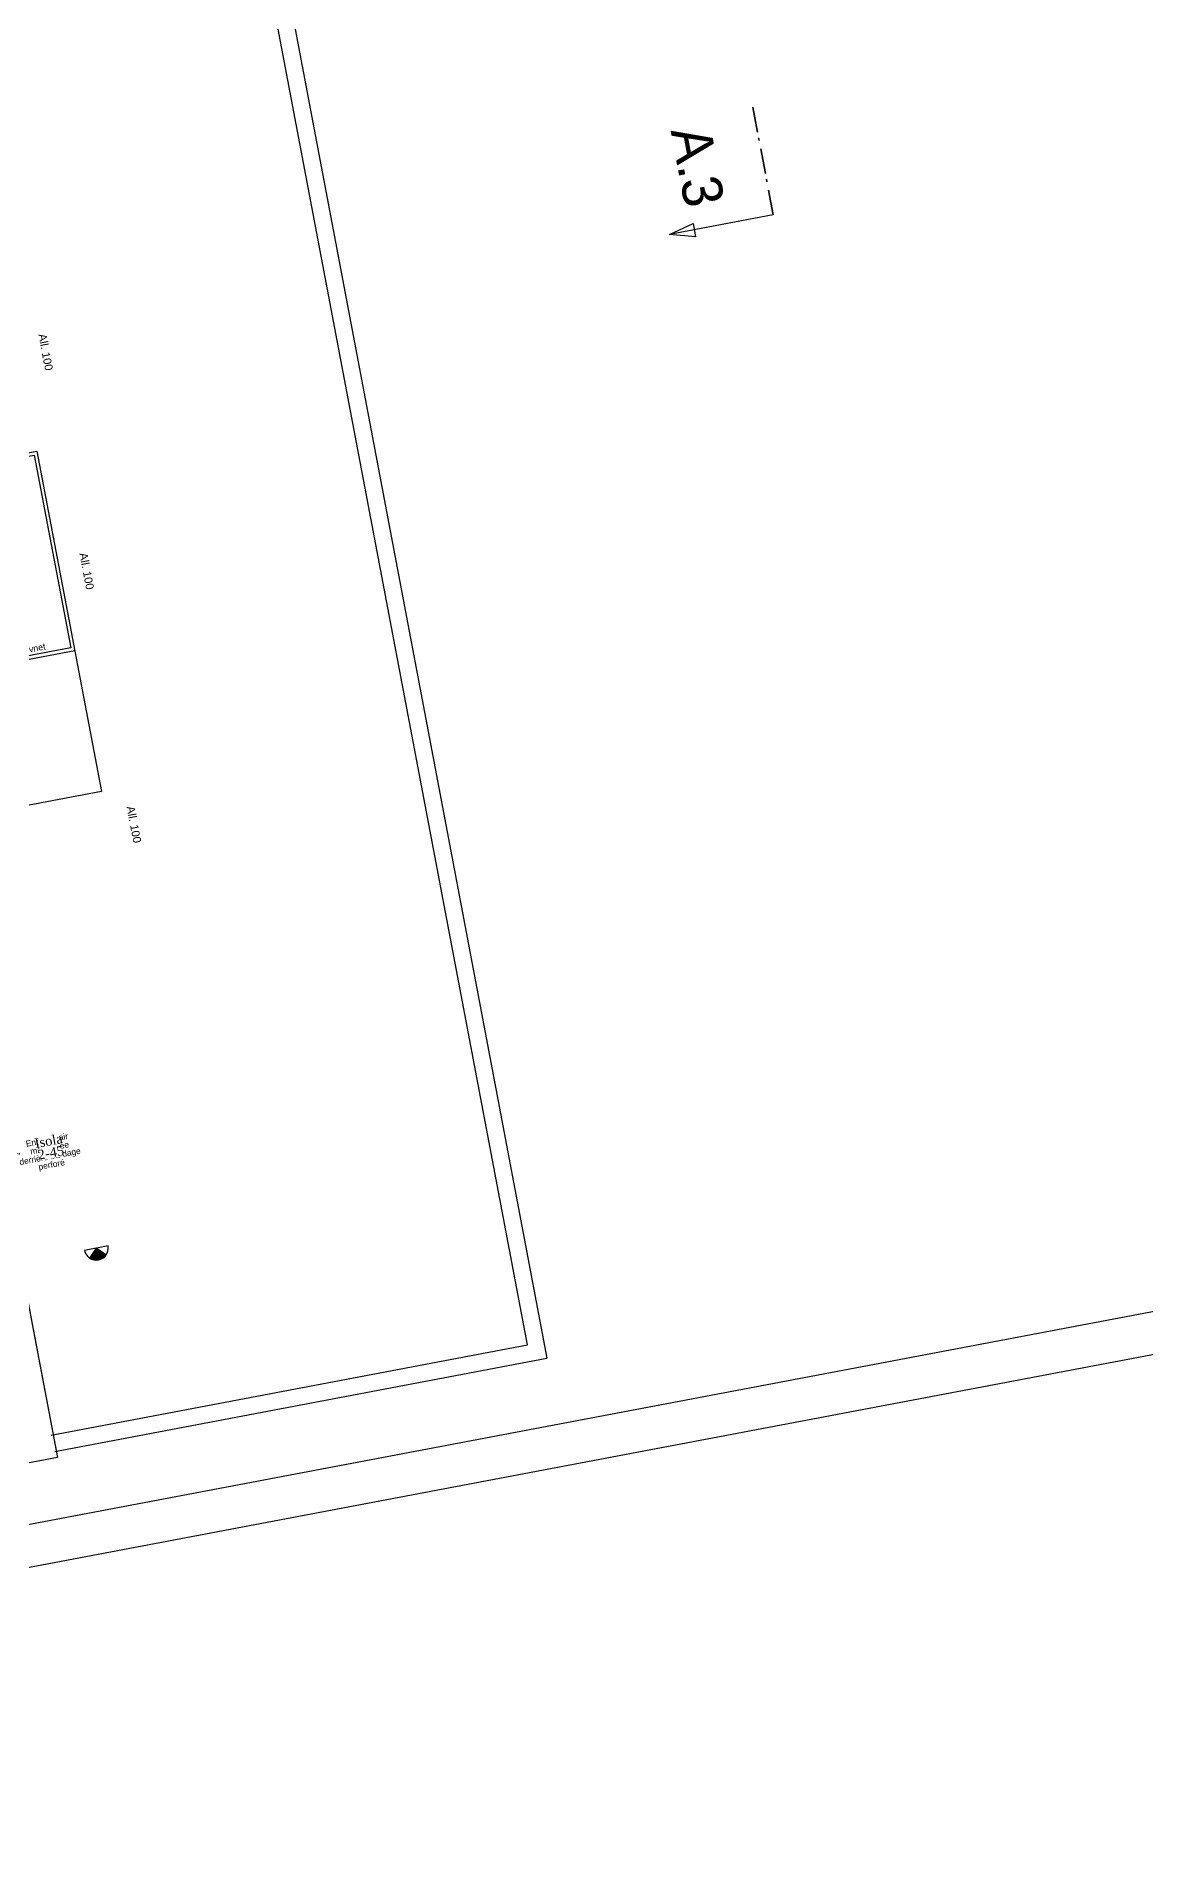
# Model space of a CAD drawing. Header units: centimetres. Extents: x 187368 to 251255, y -383447 to -322514.
# Drawn here: x 215215 to 229152, y -382980 to -360285 of the extents above; entities that cross this region are included whole.
import ezdxf

# ---------------------------------------------------------------- set-up
doc = ezdxf.new("R2010")
doc.units = ezdxf.units.CM
for name, pattern in [('prelem_vmc', [0.222222, 0.111111, -0.111111]), ('prlm_eu-4', [1.574803, 0.984252, -0.19685, 0.19685, -0.19685]), ('Style de ligne -6', [1.04164, 0.625, -0.20828, 0.06943, -0.13893])]:
    doc.linetypes.add(name, pattern=pattern)
doc.layers.get('0').update_dxf_attribs({"color": 252})
for name, color, linetype in [('3-BAT C-Niveau 2', 252, 'Continuous'), ('prlm-EAU-EPEXT', 145, 'Continuous'), ('prlm-VMC', 93, 'Continuous')]:
    doc.layers.add(name, color=color, linetype=linetype)
doc.layers.add('prlm-ELEC-CFO', color=1, linetype='Continuous', lineweight=25)
doc.layers.add('prlm-ZEROPLOT', color=254, linetype='Continuous', plot=False)
doc.styles.add('Futura Std Book', font='')
doc.styles.add('Geneva', font='arial.ttf')
doc.styles.add('Helvetica', font='arial.ttf')
doc.styles.add('prlm-vmc', font='pala.ttf', dxfattribs={"height": 14})
doc.styles.get('Futura Std Book').set_extended_font_data('Futura Std Book')

# ---------------------------------------------------------------- blocks, each defined once
blk = doc.blocks.new('Groupe-8-1')
at = {"linetype": 'Continuous'}
for p, q in [((15445.3, -49218.1), (14986.6, -46795.6)), ((15124.7, -47412), (15469.9, -49234.8)), ((14847.2, -49331.4), (15445.3, -49218.1)), ((14851.8, -49351.9), (15469.9, -49234.8))]:
    blk.add_line(p, q, dxfattribs=at)
blk = doc.blocks.new('Groupe-226-1')
at = {"linetype": 'Style de ligne -6', "lineweight": 35, "ltscale": 50.8}
blk.add_line((15754.1, -47798.7), (15726.6, -47653.3), dxfattribs=at)
at = {"linetype": 'Continuous'}
blk.add_line((15754.1, -47798.7), (15623.8, -47823.4), dxfattribs=at)
at = {"linetype": 'Continuous', "flags": 128}
blk.add_lwpolyline([(15656.6, -47826.2), (15623.8, -47823.4), (15653.6, -47809.5)], close=True, dxfattribs=at)
at = {"insert": (15674.6, -47683.3), "char_height": 50.34, "attachment_point": 1, "rotation": 280.7192, "line_spacing_factor": 0.962448, "style": 'Futura Std Book'}
blk.add_mtext('A.3', dxfattribs=at)
blk = doc.blocks.new('MTC 125-H1')
at = {"linetype": 'prlm_eu-4', "lineweight": 18, "ltscale": 50.8}
for q in [(0, 25.6), (0, 19.7)]:
    blk.add_line((0, -23.6), q, dxfattribs=at)
at = {"linetype": 'Continuous', "lineweight": 18, "flags": 128}
blk.add_lwpolyline([(3.1, 42.2), (-3.1, 42.2), (-5.6, 42.2), (0, 29.7), (5.6, 42.2)], close=True, dxfattribs=at)
at = {"linetype": 'Continuous', "flags": 128}
blk.add_lwpolyline([(-26.8, 19.7), (26.8, 19.7), (26.8, -18), (-26.8, -18)], close=True, dxfattribs=at)
at = {"linetype": 'prelem_vmc', "ltscale": 50.8, "flags": 128}
blk.add_lwpolyline([(-26.8, 19.7), (26.8, 19.7), (26.8, -18), (-26.8, -18)], close=True, dxfattribs=at)
at = {"insert": (-9.5, 79.3), "char_height": 7.565, "attachment_point": 2, "rotation": 90, "line_spacing_factor": 0.834288, "style": 'Helvetica'}
blk.add_mtext("Entrée d'air\\P maçonnée\\Pderrière bardage\\Pperforé", dxfattribs=at)
blk = doc.blocks.new('xi.LUM1')
at = {"layer": 'prlm-ELEC-CFO', "linetype": 'ByBlock', "lineweight": 5}
blk.add_hatch(color=0, dxfattribs=at).paths.add_polyline_path([(10.6, 10.6, 0.414214), (-10.6, 10.6), (0, 0)])
at = {"layer": 'prlm-ELEC-CFO', "color": 0, "linetype": 'ByBlock', "lineweight": -2, "flags": 128}
blk.add_lwpolyline([(15, 0, 1), (-15, 0)], format="xyb", close=True, dxfattribs=at)
at = {"layer": 'prlm-ELEC-CFO', "color": 0}
blk.add_lwpolyline([(-10.6, 10.6), (0, 0), (10.6, 10.6)], dxfattribs=at)

msp = doc.modelspace()

# ---------------------------------------------------------------- linework, layer by layer
at = {"layer": '3-BAT C-Niveau 2', "linetype": 'Continuous'}
msp.add_line((215699.9, -368004.6), (213646.5, -368393.5), dxfattribs=at)
at = {"layer": '3-BAT C-Niveau 2', "linetype": 'Continuous', "flags": 128}
msp.add_lwpolyline([(215225.4, -365499.2), (216034.8, -369773.2), (213971.5, -370164), (213162.1, -365889.9)], close=True, dxfattribs=at)
for points in [[(213169.7, -365929.3), (215192.6, -365546.2), (215651.4, -367968.7), (213609.3, -368355.4)], [(215010, -375647.1), (215482, -378139.2), (208137.7, -379530), (207818.4, -377843.6), (199442, -379429.9), (198956.4, -376865.4), (207332.7, -375279.1), (207665.8, -377037.9), (215010, -375647.1)]]:
    msp.add_lwpolyline(points, dxfattribs=at)
at = {"layer": 'prlm-ZEROPLOT'}
msp.add_lwpolyline([(198955.6, -376861.4), (207331.9, -375275.1), (207669.7, -377033), (215009.4, -375643), (215482, -378139.5), (208137.8, -379530.3), (207818.4, -377843.9), (199442.1, -379430.2)], close=True, dxfattribs=at)

# ---------------------------------------------------------------- block references
at = {"layer": '3-BAT C-Niveau 2', "xscale": 10, "yscale": 10, "zscale": 10}
for name in ['Groupe-8-1', 'Groupe-226-1']:
    msp.add_blockref(name, (66931.6, 115456.3), dxfattribs=at)
at = {"layer": '3-BAT C-Niveau 2', "xscale": 9.999999999999998, "yscale": 9.999999999999998, "zscale": 9.999999999999998, "rotation": 280.7235947438885}
msp.add_blockref('MTC 125-H1', (214581.9, -374352.7), dxfattribs=at)
at = {"layer": 'prlm-ELEC-CFO', "xscale": 10, "yscale": 10, "zscale": 10, "rotation": 190.7236014113875}
msp.add_blockref('xi.LUM1', (215971.2, -375509.9), dxfattribs=at)

# ---------------------------------------------------------------- texts
at = {"layer": '3-BAT C-Niveau 2', "char_height": 100.54, "attachment_point": 1, "rotation": 280.72359, "line_spacing_factor": 0.834288, "style": 'Helvetica'}
for insert in [(215341.6, -364014.1), (215857, -366765.3), (216450.1, -369948)]:
    msp.add_mtext('All. 100', dxfattribs=dict(at, insert=insert))
at = {"layer": '3-BAT C-Niveau 2', "insert": (214769.5, -368014.3), "char_height": 79.926, "width": 1935.292, "attachment_point": 2, "rotation": 10.65374, "line_spacing_factor": 1.060906, "style": 'Geneva'}
msp.add_mtext('Profilé de finition rivnet ', dxfattribs=at)

# ---------------------------------------------------------------- next in the draw order: texts
at = {"layer": 'prlm-VMC', "linetype": 'ByBlock', "lineweight": -2, "insert": (215360.5, -374102.5), "char_height": 120, "width": 236.74, "attachment_point": 2, "rotation": 10.7236, "line_spacing_factor": 0.75, "style": 'prlm-vmc', "bg_fill": 3, "box_fill_scale": 1.1, "bg_fill_color": 256, "bg_fill_transparency": 0}
msp.add_mtext('Isola\\P2-45', dxfattribs=at)

# ---------------------------------------------------------------- next in the draw order: linework, layer by layer
at = {"layer": 'prlm-EAU-EPEXT'}
for points in [[(187368.2, -332813.3), (241754.8, -322513.6), (251255.2, -372679.9), (196868.6, -382979.5)], [(187885.6, -333165.6), (241402.1, -323030.8), (250721.3, -372240.6), (197204.9, -382375.5)]]:
    msp.add_lwpolyline(points, close=True, dxfattribs=at)

doc.saveas('drawing.dxf')
